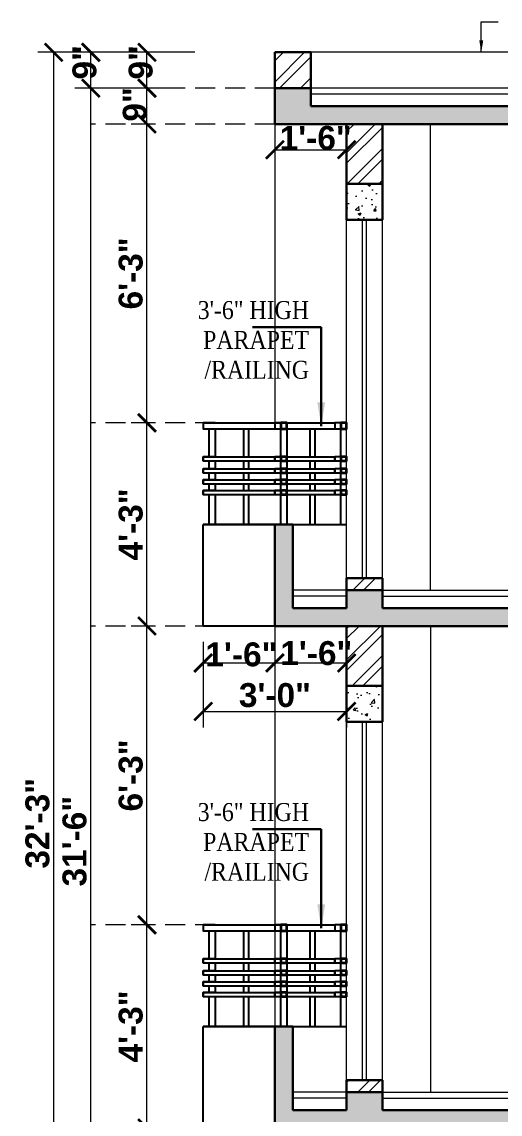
# Model space of a CAD drawing. Header units: feet. Extents: x 12125 to 16886, y -11859 to -10215.
# Drawn here: x 15704.3 to 15824.3, y -11391.7 to -11117.5 of the extents above; entities that cross this region are included whole.
import ezdxf

# ---------------------------------------------------------------- set-up
doc = ezdxf.new("R2010")
doc.units = ezdxf.units.FT
doc.header["$MEASUREMENT"] = 0
doc.header["$PDMODE"] = 2
doc.linetypes.add('DASHED', pattern=[0.75, 0.5, -0.25])
doc.layers.get('0').update_dxf_attribs({"lineweight": 30})
for name, color, linetype, lineweight in [('DIM 01', 7, 'Continuous', 9), ('DOOR', 32, 'Continuous', 13), ('Flooring', 160, 'Continuous', 15), ('HATCH', 9, 'Continuous', 20), ('RAILING', 210, 'Continuous', 25), ('SLAB RCC', 1, 'Continuous', 40), ('SPECS', 7, 'Continuous', 13), ('TEXT', 7, 'Continuous', 30), ('WALL', 10, 'Continuous', 30), ('WINDOW', 150, 'Continuous', 20)]:
    doc.layers.add(name, color=color, linetype=linetype, lineweight=lineweight)
doc.styles.add('AR. TEXT 01', font='arialbd.ttf')
doc.styles.add('DIM TEXT', font='GOTHIC.TTF', dxfattribs={"height": 5})
doc.styles.add('TEX02', font='GARA.TTF')
doc.dimstyles.new('DIM 50', dxfattribs={"dimtxt": 6, "dimasz": 3, "dimexe": 6, "dimexo": 4, "dimgap": 0.3125, "dimtad": 1, "dimzin": 3, "dimdsep": 46, "dimlunit": 4, "dimtxsty": 'AR. TEXT 01', "dimblk": 'DOT', "dimcen": 0.09, "dimclrd": 256, "dimclre": 256, "dimclrt": 256, "dimazin": 0, "dimtfac": 0.8, "dimtofl": 0, "dimtmove": 1, "dimatfit": 3, "dimfxl": 6, "dimfxlon": 1, "dimfrac": 1, "dimtolj": 1, "dimtzin": 0, "dimlwd": -1, "dimlwe": -1, "dimarcsym": 1})
doc.dimstyles.new('DIM STYLE', dxfattribs={"dimtxt": 5, "dimasz": 3, "dimexe": 0, "dimexo": 0, "dimgap": 1.5, "dimtad": 1, "dimdec": 4, "dimzin": 3, "dimdsep": 46, "dimlunit": 4, "dimtxsty": 'DIM TEXT', "dimblk": 'ARCHTICK', "dimcen": 0, "dimdle": 1, "dimclrd": 256, "dimclre": 253, "dimclrt": 256, "dimadec": 0, "dimazin": 0, "dimtfac": 0.75, "dimtdec": 4, "dimtofl": 0, "dimtmove": 1, "dimatfit": 3, "dimfxl": 1, "dimfrac": 1, "dimtolj": 1, "dimtzin": 0, "dimlwd": -1, "dimlwe": -1, "dimarcsym": 0})
pattern_1 = [(-135, (-96966.4957, 32783.3866), (3.97747564, -3.97747564), []), (-135, (-96969.1473, 32783.3866), (3.97747564, -3.97747564), [])]
pattern_2 = [(50, (-64522.8, 70481.258), (7.17260183, -0.62752135), [0.75, -8.25]), (-5, (-64522.8, 70481.258), (-1.38751334, 7.52192134), [0.6, -6.6]), (100.4514445, (-64522.2024, 70481.206), (5.78508847, 6.8943999), [0.6374019, -7.0114211]), (46.1842, (-64522.8, 70483.258), (10.6724133, -1.6551928), [1.125, -12.375]), (96.635635, (-64521.911, 70483.12), (9.3466195, 9.741186), [0.9561034, -10.5171376]), (-8.815836, (-64522.8, 70483.258), (9.3466195, 9.741186), [0.9, -9.9]), (21, (-64521.8, 70482.758), (5.96907052, -4.0261889), [0.75, -8.25]), (-34, (-64521.8, 70482.758), (2.4331533, 7.25150045), [0.6, -6.6]), (71.451445, (-64521.303, 70482.423), (8.40222377, 3.22531153), [0.6374019, -7.0114211]), (37.5, (-64522.8, 70481.2582), (0.121598553, 3.32893854), [0, -6.52, 0, -6.7, 0, -6.625]), (7.5, (-64522.8, 70481.2582), (2.63069537, 3.94411712), [0, -3.82, 0, -6.37, 0, -2.525]), (-32.5, (-64525.03, 70481.2582), (5.33822436, -0.22554872), [0, -2.5, 0, -7.8, 0, -10.35]), (-42.5, (-64526.03, 70481.258), (5.8318617, 1.00104982), [0, -3.25, 0, -5.18, 0, -7.35])]

# ---------------------------------------------------------------- blocks, each defined once
blk = doc.blocks.new('_ArchTick')
at = {"color": 0, "linetype": 'ByBlock', "const_width": 0.15}
blk.add_lwpolyline([(-0.5, -0.5), (0.5, 0.5)], dxfattribs=at)
blk = doc.blocks.new('*D195')
at = {"layer": 'Defpoints', "color": 0, "transparency": 16777216}
for p in [(15735.66, -11344.19), (15737.69, -11344.19), (15737.69, -11395.19)]:
    blk.add_point(p, dxfattribs=at)
at = {"layer": 'DIM 01', "transparency": 16777216}
for p, q in [((15733.69, -11344.19), (15731.66, -11344.19)), ((15735.66, -11395.19), (15735.66, -11344.19)), ((15733.69, -11395.19), (15731.66, -11395.19))]:
    blk.add_line(p, q, dxfattribs=at)
at = {"layer": 'DIM 01', "transparency": 16777216, "xscale": 4.5, "yscale": 4.5, "zscale": 4.5}
for p, rotation in [((15735.66, -11344.19), 90), ((15735.66, -11395.19), 270)]:
    blk.add_blockref('_ArchTick', p, dxfattribs=dict(at, rotation=rotation))
at = {"layer": 'DIM 01', "transparency": 16777216, "insert": (15731.6, -11369.69), "char_height": 6, "attachment_point": 5, "rotation": 90, "style": 'AR. TEXT 01'}
blk.add_mtext('\\A1;4\'-3"', dxfattribs=at)
blk = doc.blocks.new('*D196')
at = {"layer": 'Defpoints', "color": 0, "transparency": 16777216}
for p in [(15735.66, -11269.19), (15737.69, -11269.19), (15737.69, -11344.19)]:
    blk.add_point(p, dxfattribs=at)
at = {"layer": 'DIM 01', "transparency": 16777216}
for p, q in [((15733.69, -11269.19), (15731.66, -11269.19)), ((15735.66, -11344.19), (15735.66, -11269.19)), ((15733.69, -11344.19), (15731.66, -11344.19))]:
    blk.add_line(p, q, dxfattribs=at)
at = {"layer": 'DIM 01', "transparency": 16777216, "xscale": 4.5, "yscale": 4.5, "zscale": 4.5}
for p, rotation in [((15735.66, -11269.19), 90), ((15735.66, -11344.19), 270)]:
    blk.add_blockref('_ArchTick', p, dxfattribs=dict(at, rotation=rotation))
at = {"layer": 'DIM 01', "transparency": 16777216, "insert": (15731.6, -11306.69), "char_height": 6, "attachment_point": 5, "rotation": 90, "style": 'AR. TEXT 01'}
blk.add_mtext('\\A1;6\'-3"', dxfattribs=at)
blk = doc.blocks.new('*D197')
at = {"layer": 'Defpoints', "color": 0, "transparency": 16777216}
for p in [(15735.66, -11218.19), (15737.69, -11218.19), (15737.69, -11269.19)]:
    blk.add_point(p, dxfattribs=at)
at = {"layer": 'DIM 01', "transparency": 16777216}
for p, q in [((15733.69, -11218.19), (15731.66, -11218.19)), ((15735.66, -11269.19), (15735.66, -11218.19)), ((15733.69, -11269.19), (15731.66, -11269.19))]:
    blk.add_line(p, q, dxfattribs=at)
at = {"layer": 'DIM 01', "transparency": 16777216, "xscale": 4.5, "yscale": 4.5, "zscale": 4.5}
for p, rotation in [((15735.66, -11218.19), 90), ((15735.66, -11269.19), 270)]:
    blk.add_blockref('_ArchTick', p, dxfattribs=dict(at, rotation=rotation))
at = {"layer": 'DIM 01', "transparency": 16777216, "insert": (15731.6, -11243.69), "char_height": 6, "attachment_point": 5, "rotation": 90, "style": 'AR. TEXT 01'}
blk.add_mtext('\\A1;4\'-3"', dxfattribs=at)
blk = doc.blocks.new('*D198')
at = {"layer": 'Defpoints', "color": 0, "transparency": 16777216}
for p in [(15735.66, -11143.19), (15737.69, -11143.19), (15737.69, -11218.19)]:
    blk.add_point(p, dxfattribs=at)
at = {"layer": 'DIM 01', "transparency": 16777216}
for p, q in [((15733.69, -11143.19), (15731.66, -11143.19)), ((15735.66, -11218.19), (15735.66, -11143.19)), ((15733.69, -11218.19), (15731.66, -11218.19))]:
    blk.add_line(p, q, dxfattribs=at)
at = {"layer": 'DIM 01', "transparency": 16777216, "xscale": 4.5, "yscale": 4.5, "zscale": 4.5}
for p, rotation in [((15735.66, -11143.19), 90), ((15735.66, -11218.19), 270)]:
    blk.add_blockref('_ArchTick', p, dxfattribs=dict(at, rotation=rotation))
at = {"layer": 'DIM 01', "transparency": 16777216, "insert": (15731.6, -11180.69), "char_height": 6, "attachment_point": 5, "rotation": 90, "style": 'AR. TEXT 01'}
blk.add_mtext('\\A1;6\'-3"', dxfattribs=at)
blk = doc.blocks.new('*D199')
at = {"layer": 'Defpoints', "color": 0, "transparency": 16777216}
for p in [(15735.66, -11134.19), (15745.26, -11134.19), (15737.69, -11143.19)]:
    blk.add_point(p, dxfattribs=at)
at = {"layer": 'DIM 01', "transparency": 16777216}
for p, q in [((15741.26, -11134.19), (15731.66, -11134.19)), ((15735.66, -11143.19), (15735.66, -11134.19)), ((15733.69, -11143.19), (15731.66, -11143.19))]:
    blk.add_line(p, q, dxfattribs=at)
at = {"layer": 'DIM 01', "transparency": 16777216, "xscale": 4.5, "yscale": 4.5, "zscale": 4.5}
for p, rotation in [((15735.66, -11134.19), 90), ((15735.66, -11143.19), 270)]:
    blk.add_blockref('_ArchTick', p, dxfattribs=dict(at, rotation=rotation))
at = {"layer": 'DIM 01', "transparency": 16777216, "insert": (15732.63, -11138.27), "char_height": 6, "attachment_point": 5, "rotation": 90, "style": 'AR. TEXT 01'}
blk.add_mtext('\\A1;9"', dxfattribs=at)
blk = doc.blocks.new('*D200')
at = {"layer": 'Defpoints', "color": 0, "transparency": 16777216}
for p in [(15735.66, -11125.19), (15767.76, -11125.19), (15745.26, -11134.19)]:
    blk.add_point(p, dxfattribs=at)
at = {"layer": 'DIM 01', "transparency": 16777216}
for p, q in [((15747.66, -11125.19), (15731.66, -11125.19)), ((15735.66, -11134.19), (15735.66, -11125.19)), ((15741.26, -11134.19), (15731.66, -11134.19))]:
    blk.add_line(p, q, dxfattribs=at)
at = {"layer": 'DIM 01', "transparency": 16777216, "xscale": 4.5, "yscale": 4.5, "zscale": 4.5}
for p, rotation in [((15735.66, -11125.19), 90), ((15735.66, -11134.19), 270)]:
    blk.add_blockref('_ArchTick', p, dxfattribs=dict(at, rotation=rotation))
at = {"layer": 'DIM 01', "transparency": 16777216, "insert": (15734.1, -11127.69), "char_height": 6, "attachment_point": 5, "rotation": 90, "style": 'AR. TEXT 01'}
blk.add_mtext('\\A1;9"', dxfattribs=at)
blk = doc.blocks.new('*D202')
at = {"layer": 'Defpoints', "color": 0, "transparency": 16777216}
for p in [(15721.57, -11134.19), (15776.76, -11134.19), (15729.66, -11512.19)]:
    blk.add_point(p, dxfattribs=at)
at = {"layer": 'DIM 01', "transparency": 16777216}
for p, q in [((15733.57, -11134.19), (15717.57, -11134.19)), ((15721.57, -11512.19), (15721.57, -11134.19)), ((15725.66, -11512.19), (15717.57, -11512.19))]:
    blk.add_line(p, q, dxfattribs=at)
at = {"layer": 'DIM 01', "transparency": 16777216, "xscale": 4.5, "yscale": 4.5, "zscale": 4.5}
for p, rotation in [((15721.57, -11134.19), 90), ((15721.57, -11512.19), 270)]:
    blk.add_blockref('_ArchTick', p, dxfattribs=dict(at, rotation=rotation))
at = {"layer": 'DIM 01', "transparency": 16777216, "insert": (15717.51, -11323.19), "char_height": 6, "attachment_point": 5, "rotation": 90, "style": 'AR. TEXT 01'}
blk.add_mtext('\\A1;31\'-6"', dxfattribs=at)
blk = doc.blocks.new('*D214')
at = {"layer": 'Defpoints', "color": 0, "transparency": 16777216}
for p in [(15749.76, -11269.19), (15767.76, -11269.19), (15767.76, -11278.45)]:
    blk.add_point(p, dxfattribs=at)
at = {"layer": 'DIM 01', "transparency": 16777216}
for p, q in [((15749.76, -11273.19), (15749.76, -11282.45)), ((15767.76, -11273.19), (15767.76, -11282.45)), ((15749.76, -11278.45), (15767.76, -11278.45))]:
    blk.add_line(p, q, dxfattribs=at)
at = {"layer": 'DIM 01', "transparency": 16777216, "xscale": 4.5, "yscale": 4.5, "zscale": 4.5, "rotation": 180}
blk.add_blockref('_ArchTick', (15749.76, -11278.45), dxfattribs=at)
at = {"layer": 'DIM 01', "transparency": 16777216, "xscale": 4.5, "yscale": 4.5, "zscale": 4.5}
blk.add_blockref('_ArchTick', (15767.76, -11278.45), dxfattribs=at)
at = {"layer": 'DIM 01', "transparency": 16777216, "insert": (15759.35, -11276.34), "char_height": 6, "attachment_point": 5, "style": 'AR. TEXT 01'}
blk.add_mtext('\\A1;1\'-6"', dxfattribs=at)
blk = doc.blocks.new('*D215')
at = {"layer": 'Defpoints', "color": 0, "transparency": 16777216}
for p in [(15767.76, -11269.19), (15785.76, -11278.45), (15785.76, -11278.45)]:
    blk.add_point(p, dxfattribs=at)
at = {"layer": 'DIM 01', "transparency": 16777216}
for p, q in [((15767.76, -11273.19), (15767.76, -11282.45)), ((15767.76, -11278.45), (15785.76, -11278.45)), ((15785.76, -11282.45), (15785.76, -11282.45))]:
    blk.add_line(p, q, dxfattribs=at)
at = {"layer": 'DIM 01', "transparency": 16777216, "xscale": 4.5, "yscale": 4.5, "zscale": 4.5, "rotation": 180}
blk.add_blockref('_ArchTick', (15767.76, -11278.45), dxfattribs=at)
at = {"layer": 'DIM 01', "transparency": 16777216, "xscale": 4.5, "yscale": 4.5, "zscale": 4.5}
blk.add_blockref('_ArchTick', (15785.76, -11278.45), dxfattribs=at)
at = {"layer": 'DIM 01', "transparency": 16777216, "insert": (15778.14, -11276.02), "char_height": 6, "attachment_point": 5, "style": 'AR. TEXT 01'}
blk.add_mtext('\\A1;1\'-6"', dxfattribs=at)
blk = doc.blocks.new('*D216')
at = {"layer": 'Defpoints', "color": 0, "transparency": 16777216}
for p in [(15749.76, -11269.19), (15785.76, -11269.19), (15785.76, -11290.62)]:
    blk.add_point(p, dxfattribs=at)
at = {"layer": 'DIM 01', "transparency": 16777216}
for p, q in [((15749.76, -11278.62), (15749.76, -11294.62)), ((15785.76, -11278.62), (15785.76, -11294.62)), ((15749.76, -11290.62), (15785.76, -11290.62))]:
    blk.add_line(p, q, dxfattribs=at)
at = {"layer": 'DIM 01', "transparency": 16777216, "xscale": 4.5, "yscale": 4.5, "zscale": 4.5, "rotation": 180}
blk.add_blockref('_ArchTick', (15749.76, -11290.62), dxfattribs=at)
at = {"layer": 'DIM 01', "transparency": 16777216, "xscale": 4.5, "yscale": 4.5, "zscale": 4.5}
blk.add_blockref('_ArchTick', (15785.76, -11290.62), dxfattribs=at)
at = {"layer": 'DIM 01', "transparency": 16777216, "insert": (15767.76, -11286.56), "char_height": 6, "attachment_point": 5, "style": 'AR. TEXT 01'}
blk.add_mtext('\\A1;3\'-0"', dxfattribs=at)
blk = doc.blocks.new('_Dot')
at = {"color": 0, "linetype": 'ByBlock', "lineweight": -2}
blk.add_line((-0.5, 0), (-1, 0), dxfattribs=at)
at = {"color": 0, "linetype": 'ByBlock', "const_width": 0.5}
blk.add_lwpolyline([(-0.25, 0, 1), (0.25, 0, 1)], format="xyb", close=True, dxfattribs=at)
blk = doc.blocks.new('*D334')
at = {"layer": 'Defpoints', "color": 0, "transparency": 16777216}
for p in [(15767.76, -11143.19), (15785.76, -11143.19), (15785.76, -11149.63)]:
    blk.add_point(p, dxfattribs=at)
at = {"layer": 'DIM 01', "transparency": 16777216}
for p, q in [((15767.76, -11147.19), (15767.76, -11153.63)), ((15767.76, -11149.63), (15785.76, -11149.63)), ((15785.76, -11147.19), (15785.76, -11153.63))]:
    blk.add_line(p, q, dxfattribs=at)
at = {"layer": 'DIM 01', "transparency": 16777216, "xscale": 4.5, "yscale": 4.5, "zscale": 4.5, "rotation": 180}
blk.add_blockref('_ArchTick', (15767.76, -11149.63), dxfattribs=at)
at = {"layer": 'DIM 01', "transparency": 16777216, "xscale": 4.5, "yscale": 4.5, "zscale": 4.5}
blk.add_blockref('_ArchTick', (15785.76, -11149.63), dxfattribs=at)
at = {"layer": 'DIM 01', "transparency": 16777216, "insert": (15777.99, -11146.72), "char_height": 6, "attachment_point": 5, "style": 'AR. TEXT 01'}
blk.add_mtext('\\A1;1\'-6"', dxfattribs=at)
blk = doc.blocks.new('*D383')
at = {"layer": 'Defpoints', "color": 0, "transparency": 16777216}
for p in [(15712.26, -11125.19), (15776.76, -11125.19), (15726.08, -11512.19)]:
    blk.add_point(p, dxfattribs=at)
at = {"layer": 'DIM 01', "transparency": 16777216}
for p, q in [((15724.26, -11125.19), (15708.26, -11125.19)), ((15712.26, -11512.19), (15712.26, -11125.19)), ((15722.08, -11512.19), (15708.26, -11512.19))]:
    blk.add_line(p, q, dxfattribs=at)
at = {"layer": 'DIM 01', "transparency": 16777216, "xscale": 4.5, "yscale": 4.5, "zscale": 4.5}
for p, rotation in [((15712.26, -11125.19), 90), ((15712.26, -11512.19), 270)]:
    blk.add_blockref('_ArchTick', p, dxfattribs=dict(at, rotation=rotation))
at = {"layer": 'DIM 01', "transparency": 16777216, "insert": (15708.2, -11318.69), "char_height": 6, "attachment_point": 5, "rotation": 90, "style": 'AR. TEXT 01'}
blk.add_mtext('\\A1;32\'-3"', dxfattribs=at)
blk = doc.blocks.new('*D384')
at = {"layer": 'Defpoints', "color": 0, "transparency": 16777216}
for p in [(15721.57, -11125.19), (15753.66, -11125.19), (15731.16, -11134.19)]:
    blk.add_point(p, dxfattribs=at)
at = {"layer": 'DIM 01', "transparency": 16777216}
for p, q in [((15733.57, -11125.19), (15717.57, -11125.19)), ((15721.57, -11134.19), (15721.57, -11125.19)), ((15727.16, -11134.19), (15717.57, -11134.19))]:
    blk.add_line(p, q, dxfattribs=at)
at = {"layer": 'DIM 01', "transparency": 16777216, "xscale": 4.5, "yscale": 4.5, "zscale": 4.5}
for p, rotation in [((15721.57, -11125.19), 90), ((15721.57, -11134.19), 270)]:
    blk.add_blockref('_ArchTick', p, dxfattribs=dict(at, rotation=rotation))
at = {"layer": 'DIM 01', "transparency": 16777216, "insert": (15720, -11127.69), "char_height": 6, "attachment_point": 5, "rotation": 90, "style": 'AR. TEXT 01'}
blk.add_mtext('\\A1;9"', dxfattribs=at)

msp = doc.modelspace()

# ---------------------------------------------------------------- hatches: boundary and pattern name
at = {"layer": 'HATCH', "ltscale": 10}
h = msp.add_hatch(dxfattribs=at)
h.set_pattern_fill('ANSI32', color=256, scale=15, angle=180, style=0)
h.set_pattern_definition([(-135, (-64522.8, 70481.258), (3.97747564, -3.97747564), []), (-135, (-64525.452, 70481.258), (3.97747564, -3.97747564), [])])
h.paths.add_polyline_path([(15767.761, -11134.195), (15776.761, -11134.195), (15776.761, -11125.195), (15767.761, -11125.195)])
at = {"layer": 'HATCH', "ltscale": 20}
h = msp.add_hatch(dxfattribs=at)
h.set_pattern_fill('AR-CONC', color=256, style=0)
h.set_pattern_definition(pattern_2)
h.paths.add_polyline_path([(16058.761, -11134.195), (16049.761, -11134.195), (16049.761, -11138.695), (15776.761, -11138.695), (15776.761, -11134.195), (15767.761, -11134.195), (15767.761, -11143.195), (15785.761, -11143.195), (16058.761, -11143.195)])
at = {"layer": 'HATCH', "ltscale": 10}
h = msp.add_hatch(dxfattribs=at)
h.set_pattern_fill('ANSI32', color=256, scale=15, angle=180, style=0)
h.set_pattern_definition(pattern_1)
h.paths.add_polyline_path([(15794.761, -11257.195), (15785.761, -11257.195), (15785.761, -11257.745), (15785.761, -11260.195), (15794.761, -11260.195)])
h.paths.add_polyline_path([(15794.761, -11143.195), (15785.761, -11143.195), (15785.761, -11158.195), (15794.761, -11158.195)])
at = {"layer": 'HATCH', "ltscale": 20}
h = msp.add_hatch(dxfattribs=at)
h.set_pattern_fill('AR-CONC', color=256, style=0)
h.set_pattern_definition(pattern_2)
h.paths.add_polyline_path([(15794.761, -11158.195), (15785.761, -11158.195), (15785.761, -11167.195), (15794.761, -11167.195)])
h = msp.add_hatch(dxfattribs=at)
h.set_pattern_fill('AR-CONC', color=256, style=0)
h.set_pattern_definition([(50, (-64522.8, 70607.258), (7.17260183, -0.62752135), [0.75, -8.25]), (-5, (-64522.8, 70607.258), (-1.38751334, 7.52192134), [0.6, -6.6]), (100.4514445, (-64522.2024, 70607.206), (5.78508847, 6.8943999), [0.6374019, -7.0114211]), (46.1842, (-64522.8, 70609.258), (10.6724133, -1.6551928), [1.125, -12.375]), (96.635635, (-64521.911, 70609.12), (9.3466195, 9.741186), [0.9561034, -10.5171376]), (-8.815836, (-64522.8, 70609.258), (9.3466195, 9.741186), [0.9, -9.9]), (21, (-64521.8, 70608.758), (5.96907052, -4.0261889), [0.75, -8.25]), (-34, (-64521.8, 70608.758), (2.4331533, 7.25150045), [0.6, -6.6]), (71.451445, (-64521.303, 70608.423), (8.40222377, 3.22531153), [0.6374019, -7.0114211]), (37.5, (-64522.8, 70607.2582), (0.121598553, 3.32893854), [0, -6.52, 0, -6.7, 0, -6.625]), (7.5, (-64522.8, 70607.2582), (2.63069537, 3.94411712), [0, -3.82, 0, -6.37, 0, -2.525]), (-32.5, (-64525.03, 70607.2582), (5.33822436, -0.22554872), [0, -2.5, 0, -7.8, 0, -10.35]), (-42.5, (-64526.03, 70607.258), (5.8318617, 1.00104982), [0, -3.25, 0, -5.18, 0, -7.35])])
h.paths.add_polyline_path([(15772.261, -11243.695), (15767.761, -11243.695), (15767.761, -11269.195), (15794.761, -11269.195), (16058.761, -11269.195), (16058.761, -11261.695), (16049.761, -11261.695), (16049.761, -11264.695), (15969.511, -11264.695), (15969.511, -11261.695), (15960.511, -11261.695), (15960.511, -11264.695), (15794.761, -11264.695), (15794.761, -11260.195), (15785.761, -11260.195), (15785.761, -11264.695), (15772.261, -11264.695)])
at = {"layer": 'HATCH', "ltscale": 10}
h = msp.add_hatch(dxfattribs=at)
h.set_pattern_fill('ANSI32', color=256, scale=15, angle=180, style=0)
h.set_pattern_definition(pattern_1)
h.paths.add_polyline_path([(15794.761, -11269.195), (15785.761, -11269.195), (15785.761, -11284.195), (15794.761, -11284.195)])
h.paths.add_polyline_path([(15794.761, -11383.195), (15785.761, -11383.195), (15785.761, -11386.195), (15794.761, -11386.195)])
at = {"layer": 'HATCH', "ltscale": 20}
h = msp.add_hatch(dxfattribs=at)
h.set_pattern_fill('AR-CONC', color=256, style=0)
h.set_pattern_definition(pattern_2)
h.paths.add_polyline_path([(15794.761, -11284.195), (15785.761, -11284.195), (15785.761, -11293.195), (15794.761, -11293.195)])
h = msp.add_hatch(dxfattribs=at)
h.set_pattern_fill('AR-CONC', color=256, style=0)
h.set_pattern_definition(pattern_2)
h.paths.add_polyline_path([(16049.761, -11387.695), (16049.761, -11390.695), (15969.511, -11390.695), (15969.511, -11387.695), (15960.511, -11387.695), (15960.511, -11390.695), (15794.761, -11390.695), (15794.761, -11386.195), (15785.761, -11386.195), (15785.761, -11390.695), (15772.261, -11390.695), (15772.261, -11369.695), (15767.761, -11369.695), (15767.761, -11395.195), (15794.761, -11395.195), (16058.761, -11395.195), (16058.761, -11387.695)])

# ---------------------------------------------------------------- linework, layer by layer
at = {"layer": 'DOOR'}
msp.add_line((15806.761, -11305.195), (15806.761, -11386.195), dxfattribs=at)
at = {"layer": 'Flooring', "ltscale": 10}
for p, q in [((16054.261, -11125.195), (15776.761, -11125.195)), ((16058.761, -11134.195), (15776.761, -11134.195)), ((16049.761, -11135.695), (15776.761, -11135.695)), ((15785.761, -11260.195), (15772.261, -11260.195)), ((15785.761, -11261.695), (15772.261, -11261.695)), ((15794.761, -11260.195), (15962.761, -11260.195)), ((15794.761, -11261.695), (16054.261, -11261.695)), ((15785.761, -11386.195), (15772.261, -11386.195)), ((15785.761, -11387.695), (15772.261, -11387.695)), ((15794.761, -11386.195), (15962.761, -11386.195)), ((15794.761, -11387.695), (16049.761, -11387.695))]:
    msp.add_line(p, q, dxfattribs=at)
at = {"layer": 'HATCH', "linetype": 'DASHED', "ltscale": 10}
for p, q in [((15767.761, -11134.195), (15721.567, -11134.195)), ((15767.761, -11143.195), (15721.567, -11143.195)), ((15767.761, -11218.195), (15721.567, -11218.195)), ((15767.761, -11269.195), (15721.567, -11269.195)), ((15767.761, -11344.195), (15721.567, -11344.195))]:
    msp.add_line(p, q, dxfattribs=at)
at = {"layer": 'RAILING', "ltscale": 10}
for p, q in [((15749.761, -11218.195), (15749.761, -11219.663)), ((15749.761, -11218.195), (15767.761, -11218.195)), ((15767.761, -11218.195), (15767.761, -11219.663)), ((15767.761, -11218.195), (15782.761, -11218.195)), ((15770.761, -11218.195), (15770.761, -11243.695)), ((15782.761, -11218.195), (15782.761, -11219.663)), ((15749.761, -11219.663), (15767.761, -11219.663)), ((15751.261, -11226.745), (15751.261, -11219.663)), ((15752.761, -11219.663), (15752.761, -11226.745)), ((15759.883, -11219.663), (15759.883, -11226.745)), ((15761.099, -11219.663), (15761.099, -11226.745)), ((15767.761, -11219.663), (15782.761, -11219.663)), ((15769.261, -11226.745), (15769.261, -11219.663)), ((15776.558, -11219.663), (15776.558, -11226.745)), ((15777.774, -11219.663), (15777.774, -11226.745)), ((15784.261, -11226.745), (15784.261, -11219.663)), ((15749.761, -11226.745), (15749.761, -11227.745)), ((15749.761, -11226.745), (15767.761, -11226.745)), ((15749.761, -11227.745), (15749.761, -11226.745)), ((15749.761, -11227.745), (15767.761, -11227.745)), ((15751.261, -11229.745), (15751.261, -11227.745)), ((15752.761, -11227.745), (15752.761, -11229.745)), ((15759.883, -11227.745), (15759.883, -11229.745)), ((15761.099, -11227.745), (15761.099, -11229.745)), ((15767.761, -11226.745), (15767.761, -11227.745)), ((15767.761, -11226.745), (15782.761, -11226.745)), ((15767.761, -11227.745), (15767.761, -11226.745)), ((15767.761, -11227.745), (15782.761, -11227.745)), ((15769.261, -11229.745), (15769.261, -11227.745)), ((15776.558, -11227.745), (15776.558, -11229.745)), ((15777.774, -11227.745), (15777.774, -11229.745)), ((15782.761, -11226.745), (15782.761, -11227.745)), ((15782.761, -11227.745), (15782.761, -11226.745)), ((15784.261, -11229.745), (15784.261, -11227.745)), ((15749.761, -11229.745), (15749.761, -11230.745)), ((15749.761, -11229.745), (15767.761, -11229.745)), ((15749.761, -11230.745), (15749.761, -11229.745)), ((15749.761, -11230.745), (15767.761, -11230.745)), ((15751.261, -11232.492), (15751.261, -11230.745)), ((15752.761, -11230.745), (15752.761, -11232.492)), ((15759.883, -11230.745), (15759.883, -11232.492)), ((15761.099, -11230.745), (15761.099, -11232.492)), ((15767.761, -11229.745), (15767.761, -11230.745)), ((15767.761, -11229.745), (15782.761, -11229.745)), ((15767.761, -11230.745), (15767.761, -11229.745)), ((15767.761, -11230.745), (15782.761, -11230.745)), ((15769.261, -11232.492), (15769.261, -11230.745)), ((15776.558, -11230.745), (15776.558, -11232.492)), ((15777.774, -11230.745), (15777.774, -11232.492)), ((15782.761, -11229.745), (15782.761, -11230.745)), ((15782.761, -11230.745), (15782.761, -11229.745)), ((15784.261, -11232.492), (15784.261, -11230.745)), ((15749.761, -11232.492), (15749.761, -11233.492)), ((15749.761, -11232.492), (15767.761, -11232.492)), ((15749.761, -11233.492), (15749.761, -11232.492)), ((15749.761, -11233.492), (15767.761, -11233.492)), ((15751.261, -11235.151), (15751.261, -11233.492)), ((15752.761, -11233.492), (15752.761, -11235.151)), ((15759.883, -11233.492), (15759.883, -11235.151)), ((15761.099, -11233.492), (15761.099, -11235.151)), ((15767.761, -11232.492), (15767.761, -11233.492)), ((15767.761, -11232.492), (15782.761, -11232.492)), ((15767.761, -11233.492), (15767.761, -11232.492)), ((15767.761, -11233.492), (15782.761, -11233.492)), ((15769.261, -11235.151), (15769.261, -11233.492)), ((15776.558, -11233.492), (15776.558, -11235.151)), ((15777.774, -11233.492), (15777.774, -11235.151)), ((15782.761, -11232.492), (15782.761, -11233.492)), ((15782.761, -11233.492), (15782.761, -11232.492)), ((15784.261, -11235.151), (15784.261, -11233.492)), ((15749.761, -11235.151), (15749.761, -11236.151)), ((15749.761, -11235.151), (15767.761, -11235.151)), ((15749.761, -11236.151), (15749.761, -11235.151)), ((15749.761, -11236.151), (15767.761, -11236.151)), ((15751.261, -11243.695), (15751.261, -11236.151)), ((15752.761, -11236.151), (15752.761, -11243.695)), ((15759.883, -11236.151), (15759.883, -11243.695)), ((15761.099, -11236.151), (15761.099, -11243.695)), ((15767.761, -11235.151), (15767.761, -11236.151)), ((15767.761, -11235.151), (15782.761, -11235.151)), ((15767.761, -11236.151), (15767.761, -11235.151)), ((15767.761, -11236.151), (15782.761, -11236.151)), ((15769.261, -11243.695), (15769.261, -11236.151)), ((15776.558, -11236.151), (15776.558, -11243.695)), ((15777.774, -11236.151), (15777.774, -11243.695)), ((15782.761, -11235.151), (15782.761, -11236.151)), ((15782.761, -11236.151), (15782.761, -11235.151)), ((15784.261, -11243.695), (15784.261, -11236.151)), ((15749.761, -11269.195), (15749.761, -11243.695)), ((15767.761, -11243.695), (15749.761, -11243.695)), ((15749.761, -11243.695), (15767.761, -11243.695)), ((15772.261, -11243.695), (15785.761, -11243.695)), ((15767.761, -11269.195), (15749.761, -11269.195)), ((15749.761, -11344.195), (15749.761, -11345.663)), ((15749.761, -11344.195), (15767.761, -11344.195)), ((15767.761, -11344.195), (15767.761, -11345.663)), ((15767.761, -11344.195), (15782.761, -11344.195)), ((15770.761, -11344.195), (15770.761, -11369.695)), ((15782.761, -11344.195), (15782.761, -11345.663)), ((15749.761, -11345.663), (15767.761, -11345.663)), ((15751.261, -11352.745), (15751.261, -11345.663)), ((15752.761, -11345.663), (15752.761, -11352.745)), ((15759.883, -11345.663), (15759.883, -11352.745)), ((15761.099, -11345.663), (15761.099, -11352.745)), ((15767.761, -11345.663), (15782.761, -11345.663)), ((15769.261, -11352.745), (15769.261, -11345.663)), ((15776.558, -11345.663), (15776.558, -11352.745)), ((15777.774, -11345.663), (15777.774, -11352.745)), ((15784.261, -11352.745), (15784.261, -11345.663)), ((15749.761, -11352.745), (15749.761, -11353.745)), ((15749.761, -11352.745), (15767.761, -11352.745)), ((15749.761, -11353.745), (15749.761, -11352.745)), ((15767.761, -11352.745), (15767.761, -11353.745)), ((15767.761, -11352.745), (15782.761, -11352.745)), ((15767.761, -11353.745), (15767.761, -11352.745)), ((15782.761, -11352.745), (15782.761, -11353.745)), ((15782.761, -11353.745), (15782.761, -11352.745)), ((15749.761, -11353.745), (15767.761, -11353.745)), ((15751.261, -11355.745), (15751.261, -11353.745)), ((15752.761, -11353.745), (15752.761, -11355.745)), ((15759.883, -11353.745), (15759.883, -11355.745)), ((15761.099, -11353.745), (15761.099, -11355.745)), ((15767.761, -11353.745), (15782.761, -11353.745)), ((15769.261, -11355.745), (15769.261, -11353.745)), ((15776.558, -11353.745), (15776.558, -11355.745)), ((15777.774, -11353.745), (15777.774, -11355.745)), ((15784.261, -11355.745), (15784.261, -11353.745)), ((15749.761, -11355.745), (15749.761, -11356.745)), ((15749.761, -11355.745), (15767.761, -11355.745)), ((15749.761, -11356.745), (15749.761, -11355.745)), ((15749.761, -11356.745), (15767.761, -11356.745)), ((15751.261, -11358.492), (15751.261, -11356.745)), ((15752.761, -11356.745), (15752.761, -11358.492)), ((15759.883, -11356.745), (15759.883, -11358.492)), ((15761.099, -11356.745), (15761.099, -11358.492)), ((15767.761, -11355.745), (15767.761, -11356.745)), ((15767.761, -11355.745), (15782.761, -11355.745)), ((15767.761, -11356.745), (15767.761, -11355.745)), ((15767.761, -11356.745), (15782.761, -11356.745)), ((15769.261, -11358.492), (15769.261, -11356.745)), ((15776.558, -11356.745), (15776.558, -11358.492)), ((15777.774, -11356.745), (15777.774, -11358.492)), ((15782.761, -11355.745), (15782.761, -11356.745)), ((15782.761, -11356.745), (15782.761, -11355.745)), ((15784.261, -11358.492), (15784.261, -11356.745)), ((15749.761, -11358.492), (15749.761, -11359.492)), ((15749.761, -11358.492), (15767.761, -11358.492)), ((15749.761, -11359.492), (15749.761, -11358.492)), ((15749.761, -11359.492), (15767.761, -11359.492)), ((15751.261, -11361.151), (15751.261, -11359.492)), ((15752.761, -11359.492), (15752.761, -11361.151)), ((15759.883, -11359.492), (15759.883, -11361.151)), ((15761.099, -11359.492), (15761.099, -11361.151)), ((15767.761, -11358.492), (15767.761, -11359.492)), ((15767.761, -11358.492), (15782.761, -11358.492)), ((15767.761, -11359.492), (15767.761, -11358.492)), ((15767.761, -11359.492), (15782.761, -11359.492)), ((15769.261, -11361.151), (15769.261, -11359.492)), ((15776.558, -11359.492), (15776.558, -11361.151)), ((15777.774, -11359.492), (15777.774, -11361.151)), ((15782.761, -11358.492), (15782.761, -11359.492)), ((15782.761, -11359.492), (15782.761, -11358.492)), ((15784.261, -11361.151), (15784.261, -11359.492)), ((15749.761, -11361.151), (15749.761, -11362.151)), ((15749.761, -11361.151), (15767.761, -11361.151)), ((15749.761, -11362.151), (15749.761, -11361.151)), ((15749.761, -11362.151), (15767.761, -11362.151)), ((15751.261, -11369.695), (15751.261, -11362.151)), ((15752.761, -11362.151), (15752.761, -11369.695)), ((15759.883, -11362.151), (15759.883, -11369.695)), ((15761.099, -11362.151), (15761.099, -11369.695)), ((15767.761, -11361.151), (15767.761, -11362.151)), ((15767.761, -11361.151), (15782.761, -11361.151)), ((15767.761, -11362.151), (15767.761, -11361.151)), ((15767.761, -11362.151), (15782.761, -11362.151)), ((15769.261, -11369.695), (15769.261, -11362.151)), ((15776.558, -11362.151), (15776.558, -11369.695)), ((15777.774, -11362.151), (15777.774, -11369.695)), ((15782.761, -11361.151), (15782.761, -11362.151)), ((15782.761, -11362.151), (15782.761, -11361.151)), ((15784.261, -11369.695), (15784.261, -11362.151)), ((15749.761, -11395.195), (15749.761, -11369.695)), ((15767.761, -11369.695), (15749.761, -11369.695)), ((15749.761, -11369.695), (15767.761, -11369.695)), ((15772.261, -11369.695), (15785.761, -11369.695))]:
    msp.add_line(p, q, dxfattribs=at)
for points in [[(15752.761, -11218.195), (15749.761, -11218.195), (15749.761, -11219.663), (15752.761, -11219.663)], [(15752.761, -11218.195), (15752.761, -11218.195), (15751.261, -11218.195)], [(15751.261, -11219.663), (15752.761, -11219.663)], [(15752.761, -11226.745), (15749.761, -11226.745), (15749.761, -11227.745), (15752.761, -11227.745)], [(15752.761, -11226.745), (15752.761, -11226.745), (15751.261, -11226.745)], [(15751.261, -11227.745), (15752.761, -11227.745)], [(15752.761, -11229.745), (15749.761, -11229.745), (15749.761, -11230.745), (15752.761, -11230.745)], [(15752.761, -11229.745), (15752.761, -11229.745), (15751.261, -11229.745)], [(15751.261, -11230.745), (15752.761, -11230.745)], [(15752.761, -11232.492), (15749.761, -11232.492), (15749.761, -11233.492), (15752.761, -11233.492)], [(15752.761, -11232.492), (15752.761, -11232.492), (15751.261, -11232.492)], [(15751.261, -11233.492), (15752.761, -11233.492)], [(15752.761, -11235.151), (15749.761, -11235.151), (15749.761, -11236.151), (15752.761, -11236.151)], [(15752.761, -11235.151), (15752.761, -11235.151), (15751.261, -11235.151)], [(15751.261, -11236.151), (15752.761, -11236.151)], [(15752.761, -11344.195), (15749.761, -11344.195), (15749.761, -11345.663), (15752.761, -11345.663)], [(15752.761, -11344.195), (15752.761, -11344.195), (15751.261, -11344.195)], [(15751.261, -11345.663), (15752.761, -11345.663)], [(15752.761, -11352.745), (15749.761, -11352.745), (15749.761, -11353.745), (15752.761, -11353.745)], [(15752.761, -11352.745), (15752.761, -11352.745), (15751.261, -11352.745)], [(15751.261, -11353.745), (15752.761, -11353.745)], [(15752.761, -11355.745), (15749.761, -11355.745), (15749.761, -11356.745), (15752.761, -11356.745)], [(15752.761, -11355.745), (15752.761, -11355.745), (15751.261, -11355.745)], [(15751.261, -11356.745), (15752.761, -11356.745)], [(15752.761, -11358.492), (15749.761, -11358.492), (15749.761, -11359.492), (15752.761, -11359.492)], [(15752.761, -11358.492), (15752.761, -11358.492), (15751.261, -11358.492)], [(15751.261, -11359.492), (15752.761, -11359.492)], [(15752.761, -11361.151), (15749.761, -11361.151), (15749.761, -11362.151), (15752.761, -11362.151)], [(15752.761, -11361.151), (15752.761, -11361.151), (15751.261, -11361.151)], [(15751.261, -11362.151), (15752.761, -11362.151)]]:
    msp.add_lwpolyline(points, dxfattribs=at)
for points in [[(15767.761, -11219.663), (15770.761, -11219.663), (15770.761, -11218.195), (15767.761, -11218.195)], [(15782.761, -11219.663), (15785.761, -11219.663), (15785.761, -11218.195), (15782.761, -11218.195)], [(15767.761, -11227.745), (15770.761, -11227.745), (15770.761, -11226.745), (15767.761, -11226.745)], [(15782.761, -11227.745), (15785.761, -11227.745), (15785.761, -11226.745), (15782.761, -11226.745)], [(15767.761, -11230.745), (15770.761, -11230.745), (15770.761, -11229.745), (15767.761, -11229.745)], [(15782.761, -11230.745), (15785.761, -11230.745), (15785.761, -11229.745), (15782.761, -11229.745)], [(15767.761, -11233.492), (15770.761, -11233.492), (15770.761, -11232.492), (15767.761, -11232.492)], [(15782.761, -11233.492), (15785.761, -11233.492), (15785.761, -11232.492), (15782.761, -11232.492)], [(15767.761, -11236.151), (15770.761, -11236.151), (15770.761, -11235.151), (15767.761, -11235.151)], [(15782.761, -11236.151), (15785.761, -11236.151), (15785.761, -11235.151), (15782.761, -11235.151)], [(15767.761, -11345.663), (15770.761, -11345.663), (15770.761, -11344.195), (15767.761, -11344.195)], [(15782.761, -11345.663), (15785.761, -11345.663), (15785.761, -11344.195), (15782.761, -11344.195)], [(15767.761, -11353.745), (15770.761, -11353.745), (15770.761, -11352.745), (15767.761, -11352.745)], [(15782.761, -11353.745), (15785.761, -11353.745), (15785.761, -11352.745), (15782.761, -11352.745)], [(15767.761, -11356.745), (15770.761, -11356.745), (15770.761, -11355.745), (15767.761, -11355.745)], [(15782.761, -11356.745), (15785.761, -11356.745), (15785.761, -11355.745), (15782.761, -11355.745)], [(15767.761, -11359.492), (15770.761, -11359.492), (15770.761, -11358.492), (15767.761, -11358.492)], [(15782.761, -11359.492), (15785.761, -11359.492), (15785.761, -11358.492), (15782.761, -11358.492)], [(15767.761, -11362.151), (15770.761, -11362.151), (15770.761, -11361.151), (15767.761, -11361.151)], [(15782.761, -11362.151), (15785.761, -11362.151), (15785.761, -11361.151), (15782.761, -11361.151)]]:
    msp.add_lwpolyline(points, close=True, dxfattribs=at)
at = {"layer": 'RAILING', "lineweight": 35, "ltscale": 10}
for points in [[(15769.261, -11219.663), (15770.761, -11219.663), (15770.761, -11218.195), (15769.261, -11218.195)], [(15784.261, -11219.663), (15785.761, -11219.663), (15785.761, -11218.195), (15784.261, -11218.195)], [(15769.261, -11227.745), (15770.761, -11227.745), (15770.761, -11226.745), (15769.261, -11226.745)], [(15784.261, -11227.745), (15785.761, -11227.745), (15785.761, -11226.745), (15784.261, -11226.745)], [(15769.261, -11230.745), (15770.761, -11230.745), (15770.761, -11229.745), (15769.261, -11229.745)], [(15784.261, -11230.745), (15785.761, -11230.745), (15785.761, -11229.745), (15784.261, -11229.745)], [(15769.261, -11233.492), (15770.761, -11233.492), (15770.761, -11232.492), (15769.261, -11232.492)], [(15784.261, -11233.492), (15785.761, -11233.492), (15785.761, -11232.492), (15784.261, -11232.492)], [(15769.261, -11236.151), (15770.761, -11236.151), (15770.761, -11235.151), (15769.261, -11235.151)], [(15784.261, -11236.151), (15785.761, -11236.151), (15785.761, -11235.151), (15784.261, -11235.151)], [(15769.261, -11345.663), (15770.761, -11345.663), (15770.761, -11344.195), (15769.261, -11344.195)], [(15784.261, -11345.663), (15785.761, -11345.663), (15785.761, -11344.195), (15784.261, -11344.195)], [(15769.261, -11353.745), (15770.761, -11353.745), (15770.761, -11352.745), (15769.261, -11352.745)], [(15784.261, -11353.745), (15785.761, -11353.745), (15785.761, -11352.745), (15784.261, -11352.745)], [(15769.261, -11356.745), (15770.761, -11356.745), (15770.761, -11355.745), (15769.261, -11355.745)], [(15784.261, -11356.745), (15785.761, -11356.745), (15785.761, -11355.745), (15784.261, -11355.745)], [(15769.261, -11359.492), (15770.761, -11359.492), (15770.761, -11358.492), (15769.261, -11358.492)], [(15784.261, -11359.492), (15785.761, -11359.492), (15785.761, -11358.492), (15784.261, -11358.492)], [(15769.261, -11362.151), (15770.761, -11362.151), (15770.761, -11361.151), (15769.261, -11361.151)], [(15784.261, -11362.151), (15785.761, -11362.151), (15785.761, -11361.151), (15784.261, -11361.151)]]:
    msp.add_lwpolyline(points, close=True, dxfattribs=at)
at = {"layer": 'SLAB RCC', "lineweight": 30, "ltscale": 10}
for p, q in [((15767.761, -11134.195), (15767.761, -11143.195)), ((15776.761, -11134.195), (15767.761, -11134.195)), ((15776.761, -11138.695), (15776.761, -11134.195)), ((16049.761, -11138.695), (15776.761, -11138.695)), ((15785.761, -11143.195), (15767.761, -11143.195)), ((16058.761, -11143.195), (15785.761, -11143.195)), ((15785.761, -11158.195), (15794.761, -11158.195)), ((15785.761, -11158.195), (15785.761, -11167.195)), ((15794.761, -11158.195), (15794.761, -11167.195)), ((15785.761, -11167.195), (15794.761, -11167.195)), ((15767.761, -11243.695), (15772.261, -11243.695)), ((15767.761, -11269.195), (15767.761, -11243.695)), ((15772.261, -11264.695), (15772.261, -11243.695)), ((15785.761, -11257.195), (15794.761, -11257.195)), ((15785.761, -11260.195), (15794.761, -11260.195)), ((15785.761, -11260.195), (15794.761, -11260.195)), ((15785.761, -11260.195), (15785.761, -11264.695)), ((15794.761, -11260.195), (15794.761, -11264.695)), ((15772.261, -11264.695), (15785.761, -11264.695)), ((15794.761, -11264.695), (15960.511, -11264.695)), ((15767.761, -11269.195), (15794.761, -11269.195)), ((15785.761, -11269.195), (15794.761, -11269.195)), ((15794.761, -11269.195), (16054.261, -11269.195)), ((15785.761, -11284.195), (15794.761, -11284.195)), ((15785.761, -11293.195), (15785.761, -11284.195)), ((15794.761, -11293.195), (15794.761, -11284.195)), ((15785.761, -11293.195), (15794.761, -11293.195)), ((15767.761, -11369.695), (15772.261, -11369.695)), ((15767.761, -11395.195), (15767.761, -11369.695)), ((15772.261, -11390.695), (15772.261, -11369.695)), ((15785.761, -11383.195), (15794.761, -11383.195)), ((15785.761, -11383.195), (15794.761, -11383.195)), ((15785.761, -11386.195), (15794.761, -11386.195)), ((15785.761, -11386.195), (15785.761, -11390.695)), ((15794.761, -11386.195), (15794.761, -11390.695)), ((15772.261, -11390.695), (15785.761, -11390.695)), ((15794.761, -11390.695), (15960.511, -11390.695))]:
    msp.add_line(p, q, dxfattribs=at)
at = {"layer": 'WALL', "ltscale": 5}
for p, q in [((15767.761, -11134.195), (15767.761, -11125.195)), ((15767.761, -11125.195), (15776.761, -11125.195)), ((15776.761, -11134.195), (15776.761, -11125.195)), ((15785.761, -11158.195), (15785.761, -11143.195)), ((15794.761, -11158.195), (15794.761, -11143.195)), ((15785.761, -11260.195), (15785.761, -11257.195)), ((15785.761, -11257.195), (15794.761, -11257.195)), ((15794.761, -11260.195), (15794.761, -11257.195)), ((15794.761, -11260.195), (15794.761, -11264.695)), ((15785.761, -11284.195), (15785.761, -11269.195)), ((15794.761, -11284.195), (15794.761, -11269.195)), ((15785.761, -11386.195), (15785.761, -11383.195)), ((15794.761, -11386.195), (15794.761, -11383.195))]:
    msp.add_line(p, q, dxfattribs=at)
at = {"layer": 'WALL', "lineweight": 9}
for p, q in [((15767.761, -11143.195), (15767.761, -11218.195)), ((15767.761, -11269.195), (15767.761, -11344.195)), ((15767.761, -11345.663), (15767.761, -11352.745)), ((15767.761, -11353.745), (15767.761, -11355.745)), ((15767.761, -11356.745), (15767.761, -11358.492)), ((15767.761, -11359.492), (15767.761, -11361.151)), ((15767.761, -11362.151), (15767.761, -11369.695))]:
    msp.add_line(p, q, dxfattribs=at)
at = {"layer": 'WALL', "lineweight": 20, "ltscale": 5}
for p, q in [((15806.761, -11260.195), (15806.761, -11143.195)), ((15806.761, -11269.195), (15806.761, -11386.195))]:
    msp.add_line(p, q, dxfattribs=at)
at = {"layer": 'WINDOW', "ltscale": 10}
for p, q in [((15785.761, -11257.745), (15785.761, -11167.195)), ((15789.761, -11257.195), (15789.761, -11167.195)), ((15790.761, -11257.195), (15790.761, -11167.195)), ((15794.761, -11257.195), (15794.761, -11167.195)), ((15785.761, -11383.195), (15785.761, -11293.195)), ((15789.761, -11383.195), (15789.761, -11293.195)), ((15790.761, -11383.195), (15790.761, -11293.195)), ((15794.761, -11383.195), (15794.761, -11293.195))]:
    msp.add_line(p, q, dxfattribs=at)

# ---------------------------------------------------------------- texts
at = {"layer": 'TEXT', "char_height": 4.5, "width": 35.47914, "attachment_point": 3, "style": 'TEX02'}
for insert in [(15776.322, -11187.623), (15776.322, -11313.623)]:
    msp.add_mtext('\\A1;3\'-6" HIGH \\PPARAPET\\P/RAILING', dxfattribs=dict(at, insert=insert))

# ---------------------------------------------------------------- dimensions: what is measured, and where the dimension line sits
at = {"layer": 'DIM 01'}
for base, p1, p2, picture, middle in [((15712.265, -11125.195), (15726.078, -11512.195), (15776.761, -11125.195), '*D383', (15708.205, -11318.695)), ((15721.567, -11134.195), (15729.663, -11512.195), (15776.761, -11134.195), '*D202', (15717.507, -11323.195)), ((15735.663, -11143.195), (15737.685, -11218.195), (15737.685, -11143.195), '*D198', (15731.603, -11180.695)), ((15735.663, -11218.195), (15737.685, -11269.195), (15737.685, -11218.195), '*D197', (15731.603, -11243.695)), ((15735.663, -11269.195), (15737.685, -11344.195), (15737.685, -11269.195), '*D196', (15731.603, -11306.695)), ((15735.663, -11344.195), (15737.685, -11395.195), (15737.685, -11344.195), '*D195', (15731.603, -11369.695))]:
    dim = msp.add_linear_dim(base=base, p1=p1, p2=p2, angle=90, dimstyle='DIM 50', override={"dimtxt": 6, "dimasz": 4.5, "dimexe": 4, "dimgap": 1, "dimblk1": 'ArchTick', "dimblk2": 'ArchTick', "dimsah": 1, "dimfxl": 12}, dxfattribs=at)
    dim.commit()
    dim.dimension.update_dxf_attribs({"geometry": picture, "text_midpoint": middle})
for base, p1, p2, picture, middle in [((15721.567, -11125.195), (15731.16, -11134.195), (15753.665, -11125.195), '*D384', (15724.067, -11127.695)), ((15735.663, -11125.195), (15745.257, -11134.195), (15767.761, -11125.195), '*D200', (15738.163, -11127.695)), ((15735.663, -11134.195), (15737.685, -11143.195), (15745.257, -11134.195), '*D199', (15736.692, -11138.27))]:
    dim = msp.add_linear_dim(base=base, p1=p1, p2=p2, angle=90, dimstyle='DIM 50', override={"dimtxt": 6, "dimasz": 4.5, "dimexe": 4, "dimgap": 1, "dimblk1": 'ArchTick', "dimblk2": 'ArchTick', "dimsah": 1, "dimfxl": 12}, dxfattribs=at)
    dim.commit()
    dim.dimension.update_dxf_attribs({"geometry": picture, "text_midpoint": middle, "dimtype": 160})
for base, p1, p2, picture, middle in [((15785.761, -11149.633), (15767.761, -11143.195), (15785.761, -11143.195), '*D334', (15777.989, -11150.778)), ((15767.761, -11278.446), (15749.761, -11269.195), (15767.761, -11269.195), '*D214', (15759.346, -11280.396)), ((15785.761, -11278.446), (15767.761, -11269.195), (15785.761, -11278.446), '*D215', (15778.145, -11280.081))]:
    dim = msp.add_linear_dim(base=base, p1=p1, p2=p2, dimstyle='DIM 50', override={"dimtxt": 6, "dimasz": 4.5, "dimexe": 4, "dimgap": 1, "dimblk1": 'ArchTick', "dimblk2": 'ArchTick', "dimsah": 1, "dimfxl": 12}, dxfattribs=at)
    dim.commit()
    dim.dimension.update_dxf_attribs({"geometry": picture, "text_midpoint": middle, "dimtype": 160})
dim = msp.add_linear_dim(base=(15785.761, -11290.621), p1=(15749.761, -11269.195), p2=(15785.761, -11269.195), dimstyle='DIM 50', override={"dimtxt": 6, "dimasz": 4.5, "dimexe": 4, "dimgap": 1, "dimblk1": 'ArchTick', "dimblk2": 'ArchTick', "dimsah": 1, "dimfxl": 12}, dxfattribs=at)
dim.commit()
dim.dimension.update_dxf_attribs({"geometry": '*D216', "text_midpoint": (15767.761, -11286.561)})

# ---------------------------------------------------------------- leaders
at = {"layer": 'SPECS'}
msp.add_leader([(15819.537, -11125.195), (15819.537, -11117.544), (15823.783, -11117.544)], dimstyle='DIM STYLE', override={"dimtad": 0}, dxfattribs=at)
at = {"layer": 'TEXT'}
for points in [[(15779.384, -11219.032), (15779.384, -11194.154), (15762.15, -11194.154)], [(15779.384, -11345.032), (15779.384, -11320.154), (15762.15, -11320.154)]]:
    msp.add_leader(points, dimstyle='DIM 50', override={"dimasz": 6, "dimgap": 2.5, "dimtad": 0}, dxfattribs=at)

doc.saveas('drawing.dxf')
